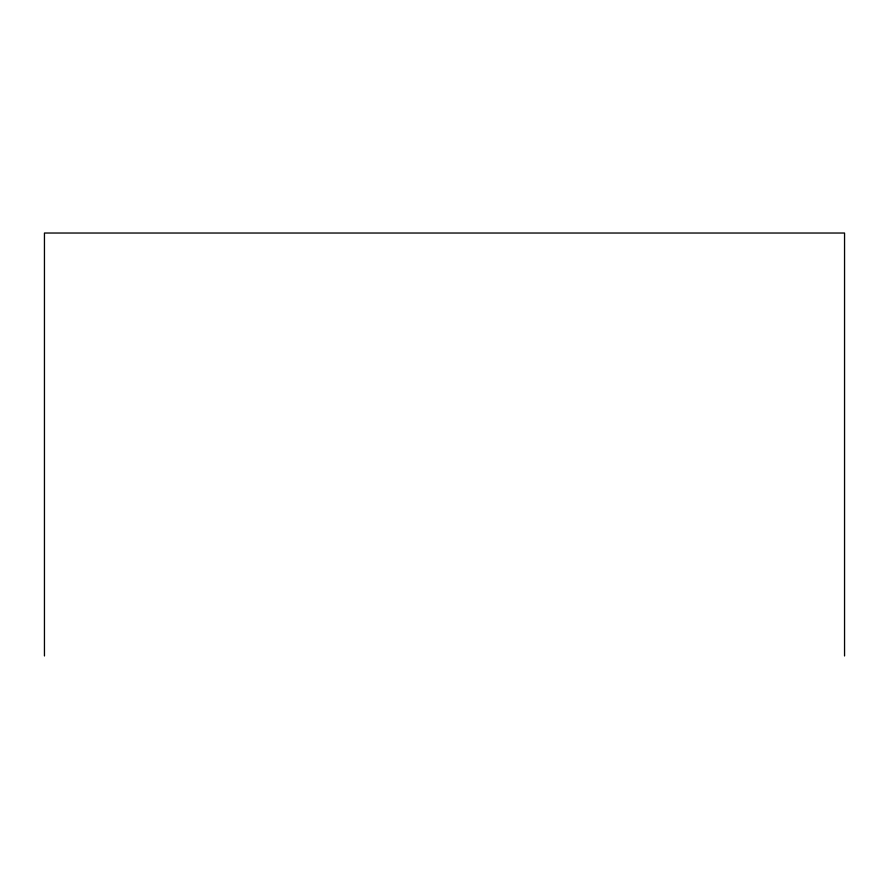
<?xml version="1.0" encoding="UTF-8"?>
<svg xmlns="http://www.w3.org/2000/svg" width="889" height="889" viewBox="0 0 889 889"><rect width="100%" height="100%" fill="white"/><g stroke="black" fill="none" stroke-linecap="round" stroke-linejoin="round"><path stroke-width="1.33" d="M844.55 655.971L844.55 233.029L44.45 233.029L44.45 655.971"/></g></svg>
